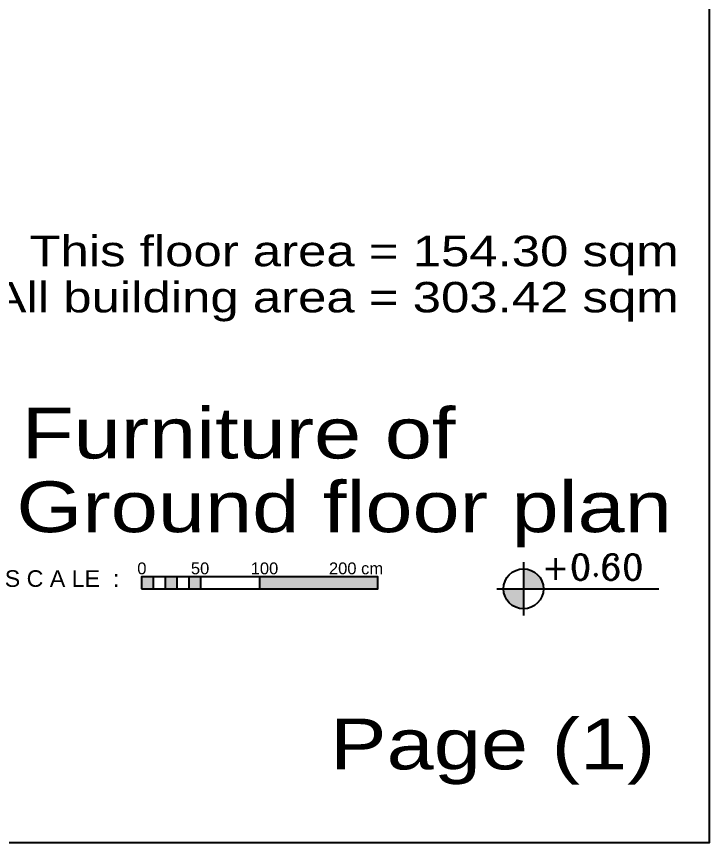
# Model space of a CAD drawing. Header units: millimetres. Extents: x 118878 to 201916, y 10986 to 20993.
# Drawn here: x 181233 to 181916, y 15463 to 16277 of the extents above; entities that cross this region are included whole.
import ezdxf
from ezdxf.enums import TextEntityAlignment as Align

# ---------------------------------------------------------------- set-up
doc = ezdxf.new("R2010")
doc.units = ezdxf.units.MM
doc.header["$LTSCALE"] = 100
for name, color, linetype in [('1', 1, 'Continuous'), ('2', 2, 'Continuous'), ('3', 3, 'Continuous'), ('SH', 1, 'Continuous'), ('text', 201, 'Continuous')]:
    doc.layers.add(name, color=color, linetype=linetype)
doc.styles.add('textstyle13', font='', dxfattribs={"width": 1.25})
doc.styles.add('textstyle14', font='Arial.ttf')
doc.styles.add('textstyle5', font='ROMANC')
doc.styles.get('textstyle13').set_extended_font_data('Andalus')

# ---------------------------------------------------------------- blocks, each defined once
blk = doc.blocks.new('cod-03')
at = {"layer": '1', "transparency": 33554687}
h = blk.add_hatch(color=256, dxfattribs=at)
edge = h.paths.add_edge_path(flags=0)
edge.add_arc((0, 0), 18, 0, 90)
edge.add_line((0, 18), (0, 0))
edge.add_line((0, 0), (18, 0))
h = blk.add_hatch(color=256, dxfattribs=at)
edge = h.paths.add_edge_path(flags=0)
edge.add_line((0, 0), (-18, 0))
edge.add_arc((0, 0), 18, 180, 270)
edge.add_line((0, -18), (0, 0))
at = {"layer": '2'}
for p, q in [((0, 24), (0, -24)), ((-24, 0), (121.86, 0))]:
    blk.add_line(p, q, dxfattribs=at)
blk.add_circle((0, 0), 18, dxfattribs=at)

msp = doc.modelspace()

# ---------------------------------------------------------------- hatches: boundary and pattern name
at = {"layer": 'SH', "transparency": 33554687}
h = msp.add_hatch(color=256, dxfattribs=at)
h.paths.add_polyline_path([(181367.9, 15724.62), (181356.24, 15724.62), (181356.24, 15712.97), (181367.9, 15712.97)], flags=0)
h.paths.add_polyline_path([(181391.2, 15724.62), (181379.55, 15724.62), (181379.55, 15712.97), (181391.2, 15712.97)], flags=0)
h.paths.add_polyline_path([(181414.51, 15724.62), (181402.86, 15724.62), (181402.86, 15712.97), (181414.51, 15712.97)], flags=0)
h.paths.add_polyline_path([(181589.31, 15724.62), (181472.78, 15724.62), (181472.78, 15712.97), (181589.31, 15712.97)], flags=0)

# ---------------------------------------------------------------- linework, layer by layer
at = {"layer": '3'}
msp.add_lwpolyline([(178915.98, 15462.97), (181915.98, 15462.97), (181915.98, 18462.97), (178915.98, 18462.97)], close=True, dxfattribs=at)
at = {"layer": 'SH'}
for p, q in [((181367.9, 15724.62), (181367.9, 15712.97)), ((181379.55, 15724.62), (181379.55, 15712.97)), ((181391.2, 15724.62), (181391.2, 15712.97)), ((181402.86, 15724.62), (181402.86, 15712.97)), ((181414.51, 15724.62), (181414.51, 15712.97)), ((181472.78, 15724.62), (181472.78, 15712.97))]:
    msp.add_line(p, q, dxfattribs=at)
msp.add_lwpolyline([(181356.24, 15712.97), (181589.31, 15712.97), (181589.31, 15724.62), (181356.24, 15724.62)], close=True, dxfattribs=at)

# ---------------------------------------------------------------- block references
at = {"layer": '1', "xscale": 1.093750000016169, "yscale": 1.093750000016169, "zscale": 1.093750000016169}
msp.add_blockref('cod-03', (181732.69, 15712.97), dxfattribs=at)

# ---------------------------------------------------------------- texts
at = {"layer": '2', "style": 'textstyle5'}
msp.add_text('+0.60', height=25, dxfattribs=at).set_placement((181750.36, 15721.83))
at = {"layer": 'SH', "style": 'textstyle14'}
for s, height, p in [('0', 11.65, (181352.19, 15727.27)), ('50', 11.653, (181405.02, 15727.27)), ('100', 11.653, (181463.95, 15727.27)), ('200 cm', 11.653, (181541.05, 15727.27))]:
    msp.add_text(s, height=height, dxfattribs=at).set_placement(p)
at = {"layer": 'SH', "color": 1, "style": 'textstyle14'}
msp.add_text('S C A LE  : ', height=16.3448, dxfattribs=at).set_placement((181221.61, 15714.9))
at = {"layer": 'text', "style": 'textstyle13', "width": 1.25}
for s, height, p in [('This floor area = 154.30 sqm', 30, (181885.63, 16030.87)), ('All building area = 303.42 sqm', 30, (181885.63, 15985.39)), ('Furniture of', 50, (181665.77, 15841.41)), ('Ground floor plan', 50, (181878.93, 15768.78)), ('Page (1)', 50, (181862.62, 15535))]:
    msp.add_text(s, height=height, dxfattribs=at).set_placement(p, align=Align.RIGHT)

doc.saveas('drawing.dxf')
